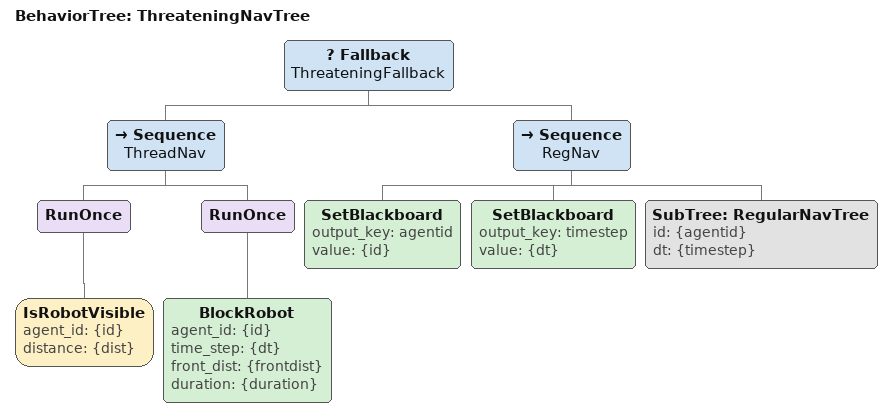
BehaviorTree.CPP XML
<?xml version='1.0' encoding='UTF-8'?>
<root main_tree_to_execute="ThreateningNavTree" BTCPP_format="4">

    <include path="BTRegularNav.xml" />

    <BehaviorTree ID="ThreateningNavTree">
        <Fallback name="ThreateningFallback">

            {GOAL_SEQUENCE}

            <Sequence name="ThreadNav">

            	<RunOnce>
                    <IsRobotVisible agent_id="{id}" distance="{dist}" />
                </RunOnce>

                <RunOnce>
                    <BlockRobot agent_id="{id}" time_step="{dt}" front_dist="{frontdist}" duration="{duration}" />
                </RunOnce>

            </Sequence>
            <Sequence name="RegNav">
                <SetBlackboard output_key="agentid" value="{id}" />
                <SetBlackboard output_key="timestep" value="{dt}" />
                <SubTree ID="RegularNavTree" id="{agentid}" dt="{timestep}" />
            </Sequence>
        </Fallback>
    </BehaviorTree>

</root>
